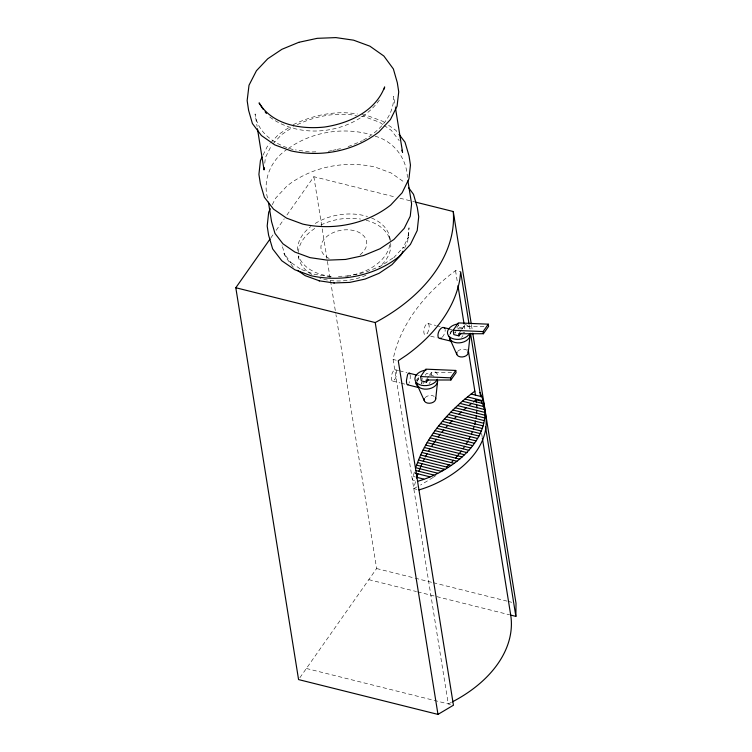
<?xml version="1.0" encoding="UTF-8"?>
<svg xmlns="http://www.w3.org/2000/svg" width="752" height="752" viewBox="0 0 752 752"><rect width="100%" height="100%" fill="white"/><g stroke="black" fill="none" stroke-linecap="round" stroke-linejoin="round"><path stroke-width="0.56" stroke-dasharray="3.76 2.82" d="M264.77 163.231L265.381 157.657L271.35 145.634M414.324 472.03L412.406 480.011L415.508 480.782M416.881 489.392L413.788 488.621L415.499 481.496M421.186 383.605L421.656 382.317M263.05 155.072L267.223 146.668L269.855 143.792M272.309 204.713L275.495 198.302L286.963 186.007C311.45 166.765 344.613 160.336 374.834 166.972L391.096 172.96L404.482 182.313M379.375 100.091C355.564 133.076 301.853 141.414 269.31 116.692M404.52 248.292L407.669 241.533L409.022 227.8L407.791 239.08L408.383 237.021L402.809 248.245L403.495 247.182L393.832 257.588L394.593 256.921L381.339 265.776L365.716 272.224L350.507 275.514M270.795 237.97L273.484 234.135M276.181 230.309L284.247 218.823M286.944 214.997L313.857 176.711L395.458 197.09M456.831 327.675L458.673 325.052L459.021 327.205L457.789 328.953M425.275 375.22L426.506 373.462L431.667 374.759L431.319 372.607L451.595 372.597M454.913 333.042L456.013 331.482M423.085 383.614L424.73 381.273M426.769 379.083L428.725 376.301M429.373 375.38L431.319 372.607M459.284 332.816L461.239 330.043M461.888 329.113L463.843 326.34L485.247 326.33M429.101 383.689L430.407 381.837M461.625 337.422L462.922 335.571M299.869 677.731L376.62 568.55L335.956 314.665M270.626 142.955L278.39 134.599L290.31 126.609M272.92 143.942L281.539 134.664L293.43 126.721M433.509 477.229L435.925 475.433M287.433 149.131C270.805 159.725 261.884 180.724 268.069 199.853M288.354 148.511C311.742 131.75 343.316 126.768 370.868 134.636M363.301 140.126C379.365 131.28 394.283 115.846 393.606 96.331L395.251 106.605M433.058 477.511L420.556 485.031M413.788 488.621L418.62 486.055M293.224 124.663C313.011 115.141 335.665 110.234 357.51 114.022M297.294 124.653C315.549 115.968 336.511 112.01 356.542 115.535M348.12 146.64L362.389 140.737M449.846 329.696L452.234 329.649M328.286 151.331L331.623 150.607M332.732 150.372L336.069 149.648M337.178 149.404L340.515 148.68M315.868 151.819L310.219 152.036L295.404 149.874M338.409 276.369L348.326 275.984M418.168 375.69L419.249 375.718M330.683 276.67L314.778 274.414L300.443 269.141L300.941 269.395L289.727 261.64L291.212 262.993L283.908 253.462L284.933 255.417M362.041 114.68L366.572 115.338L382.824 121.326L384.986 122.811M361.101 116.193L364.523 116.692L379.497 122.219L383.135 124.729M399.989 198.218L414.728 201.903M451.397 702.359A129.4 85.747 -9.1 0 1 448.267 703.919L393.099 359.447A215.439 142.748 -9.1 0 1 455.533 270.617L460.694 271.904M459.021 327.205L464.181 328.492L463.843 326.34M427.85 323.482L435.709 325.437M436.837 325.719L440.202 326.565M462.809 332.281L464.877 332.798M430.661 336.182L437.269 337.827M393.099 359.447L396.191 360.217M395.336 369.74L398.513 370.539M399.575 370.802L406.992 372.654M392.629 381.067L400.092 382.928M401.154 383.191L405.422 384.263M413.262 476.448L415.367 476.975M376.62 568.55L414.023 577.893M415.151 578.175L432.156 582.424M433.284 582.706L506.961 601.102M508.089 601.384L512.62 602.521M368.809 579.651L416.486 591.561M417.623 591.843L509.574 614.807M306.374 668.481L453.437 705.207M375.192 136.225C393.757 141.244 406.794 158.343 407.368 177.463M293.12 149.545C275.636 145.004 257.522 133.264 255.078 113.937L257.09 126.505M388.605 125.311L395.853 130.322L397.629 132.521M384.046 125.358L391.322 130.387L399.19 140.643M293.271 267.195L285.563 257.052L281.831 244.71L282.028 245.443M471.457 325.137L472.2 329.771M469.239 325.231L469.981 329.874M455.533 270.617L457.573 283.372M464.257 325.099L465.187 330.899M481.6 433.359L482.154 436.837M389.621 236.814L390.138 240.048M313.857 176.711L322.025 227.715M322.213 228.871L335.768 313.499M298.412 255.99L298.76 258.143M390.673 243.394A46.577 30.87 -9.1 0 1 379.299 267.045M366.036 275.241A46.577 30.87 -9.1 0 1 319.826 278.108M311.76 274.48A46.577 30.87 -9.1 0 1 298.281 253.546M298.328 252.381A46.577 30.87 -9.1 0 1 315.915 227.753M320.907 225.008A46.577 30.87 -9.1 0 1 360.575 219.048M366.083 220.214A46.577 30.87 -9.1 0 1 390.316 241.119M389.771 244.917A46.577 30.87 -9.1 0 1 343.871 276.407M331.265 276.36A46.577 30.87 -9.1 0 1 298.685 256.065M297.613 250.407A46.577 30.87 -9.1 0 1 310.736 226.568M315.229 223.447A46.577 30.87 -9.1 0 1 367.521 216.52M371.535 217.967A46.577 30.87 -9.1 0 1 390.072 240.245M329.179 258.472A23.086 15.303 -9.1 0 1 326.744 236.579A23.086 15.303 -9.1 0 1 359.71 232.791A23.086 15.303 -9.1 0 1 359.832 254.947M457.601 351.391A5.819 3.854 -9.1 0 1 466.748 350.094M465.3 324.469A11.647 7.717 -9.1 0 1 470.31 328.925M449.79 334.574A10.481 6.947 -9.1 0 1 450.965 332.826M458.419 329.028A10.481 6.947 -9.1 0 1 462.903 328.915M454.922 331.886A5.819 2.359 -76 0 1 455.007 333.136M450.42 333.709A5.819 2.359 -76 0 1 452.328 330.466M449.997 332.487A11.647 7.717 -9.1 0 1 451.952 330.767M442.185 337.197A6.025 3.13 -66.6 0 0 443.896 334.894L444.968 332.055A5.734 2.97 -66.6 0 0 445.109 329.442M422.126 382.279A5.819 2.359 -76 0 1 421.693 383.736M417.473 381.424A5.819 2.359 -76 0 1 419.108 377.542M425.077 397.658A5.819 3.854 -9.1 0 1 434.224 396.36M417.275 380.841A10.481 6.947 -9.1 0 1 418.441 379.083M430.388 375.182A10.481 6.947 -9.1 0 1 434.9 376.752M435.07 371.845A11.647 7.717 -9.1 0 1 437.796 375.192M422.022 378.059A5.085 3.939 -56.8 0 1 422.314 379.356M416.176 380.7A11.647 7.717 -9.1 0 1 419.437 377.034M410.15 375.098A5.79 1.824 -82 0 1 408.975 383.2M427.192 333.446A5.819 2.359 -76 0 0 428.414 323.783A5.819 2.359 -76 0 0 423.902 330.184A5.819 2.359 -76 0 0 427.192 333.446M394.668 379.713A5.819 2.359 -76 0 0 395.89 370.05A5.819 2.359 -76 0 0 391.388 376.451A5.819 2.359 -76 0 0 394.668 379.713"/><path stroke-width="1.13" d="M476.458 415.771L475.978 418.45M476.608 413.027L476.768 410.272M435.709 399.03L437.57 381.555M468.223 352.763L470.085 335.298M264.281 167.687L264.037 169.914L257.457 128.789M482.342 437.993L510.711 615.089L515.872 616.386L516.022 603.367L472.754 333.249M384.253 88.99L384.648 86.912C375.474 111.409 348.919 123.384 324.601 127.032C300.96 129.551 272.374 124.851 259.073 102.874L263.153 109.228M474.803 424.448L475.461 421.111M416.542 478.037L417.933 473.732M472.416 431.516L471.372 434.045M473.29 428.941L474.155 426.365M418.873 471.175L422.032 463.589M468.985 439.036L470.179 436.536M423.244 461.108L424.457 458.617M262.063 157.055L260.427 160.571L258.914 174.389L260.333 183.563L264.366 197.25L273.521 209.122L286.55 218.118L302.802 224.105C333.033 230.742 366.186 224.312 390.683 205.07L402.151 192.775L408.947 178.873L410.46 165.055L409.032 155.88L405.008 142.194L399.039 134.364M270.335 208.699L268.699 212.205L267.186 226.023L268.605 235.197L272.638 248.884L281.793 260.756L294.822 269.752L311.074 275.74C341.305 282.376 374.458 275.946 398.955 256.705L410.423 244.409L417.219 230.507L418.723 216.689L417.304 207.514L413.506 194.336L408.721 187.84M403.053 251.234L401.079 254.881L392.036 264.61L379.093 273.296L365.068 279.086L349.765 282.404L333.916 282.959M425.256 456.962L427.127 453.7M428.518 451.256L429.947 448.822M417.567 481.299C453.879 471.25 500.249 434.703 480.002 392.469M463.166 448.747L464.68 446.331M466.193 443.915L468.139 440.804M474.841 391.181C448.841 410.705 425.923 436.339 415.724 467.706L437.72 473.196M431.526 446.425L436.442 439.281M469.051 324.074L460.694 271.904L459.867 279.274A175.404 116.231 -9.1 0 1 406.494 355.207L398.259 360.734L453.437 705.207L437.974 714.4L298.572 679.582L235.808 287.734L270.118 238.92M420.612 376.564L425.811 369.157L455.759 370.435L456.107 372.588L450.899 379.995L426.121 380.004L426.459 382.157L421.299 380.869L420.612 376.564L450.551 377.842L455.759 370.435M453.127 330.297L458.335 322.899L488.274 324.178L488.621 326.33L483.423 333.728L458.635 333.738L458.983 335.89L453.823 334.602L453.127 330.297L483.075 331.576L488.274 324.178M426.459 382.157L428.414 379.384M458.983 335.89L460.929 333.117M438.2 436.921L440.258 434.167M461.343 451.078L455.637 458.024M441.866 432.259L443.812 429.956M445.757 427.644L447.825 425.369M449.95 423.113L452.074 420.857M451.35 462.536L453.494 460.28M451.285 341.211L439.478 338.381A5.79 2.829 -69.4 0 1 438.501 332.29L439.102 330.88A6.025 3.13 -66.6 0 1 442.712 327.43L449.715 328.944M454.302 418.62L456.614 416.401M458.936 414.192L461.324 411.993M444.112 469.107L441.556 471.26M446.585 466.936L449.057 464.755M463.834 409.831L466.343 407.669M468.91 405.516L471.654 403.373M473.478 401.944L476.223 399.791L481.383 401.089L482.662 404.238M298.807 42.319L281.934 49.284L267.74 58.769L256.441 70.735L249.015 85.22L247.154 100.618L248.611 110.365L252.409 123.544L261.433 135.567L274.828 144.91L291.08 150.898C321.301 157.535 354.465 151.114 378.961 131.873L390.429 119.568L397.075 106.192L398.729 91.857L397.31 82.673L393.371 68.949L383.858 56.024L369.881 46.173L353.59 40.176L335.9 37.6L317.222 38.333L299.052 42.262M418.949 489.909C453.813 479.851 498.491 446.697 483.085 405.281M416.993 375.154L409.107 373.18A5.903 1.861 -82 0 0 407.575 374.665L406.475 380.221A5.734 1.589 -84.3 0 0 407.161 384.526L407.998 384.657M439.478 338.381L440.287 338.344A6.025 3.13 -66.6 0 0 441.227 337.939M297.538 270.382L305.171 275.646L319.525 280.863M318.961 280.778L334.236 283.006M415.856 202.185L453.259 211.528L471.269 323.98M235.808 287.734L375.22 322.561L437.974 714.4M471.184 394.048L481.703 396.671M467.528 396.906L483.329 400.854M464.962 399.058L483.893 403.786M407.556 384.789L418.441 387.515A5.819 2.359 -76 0 1 417.2 385.55L416.476 382.721M462.452 401.22L484.448 406.719M459.942 403.382L484.871 409.614M457.554 405.582L484.852 412.397M455.242 407.791L484.824 415.179M452.92 410.009L484.73 417.952M450.702 412.237L484.194 420.612M448.568 414.502L483.658 423.263M446.444 416.758L483.113 425.923M444.376 419.033L482.182 428.48M442.43 421.346L481.167 431.018M440.493 423.649L480.161 433.556M438.576 425.961L478.958 436.047M436.818 428.311L477.501 438.472M435.06 430.661L476.054 440.898M433.302 433.02L474.606 443.332M431.723 435.417L472.717 445.654M430.144 437.814L470.827 447.976M428.565 440.211L468.938 450.298M427.136 442.646L467.171 452.648M425.745 445.09L464.482 454.763M424.344 447.525L462.151 456.972M423.075 450.006L459.754 459.162M421.863 452.488L456.953 461.258M420.659 454.979L454.152 463.345M419.541 457.498L451.35 465.441M418.516 460.027L448.107 467.415M417.501 462.565L444.789 469.38M416.552 465.121L441.48 471.344M416.006 470.564L433.829 475.02M415.254 473.168L429.928 476.834M416.42 477.238L423.78 479.08M443.567 327.402L444.282 327.75A5.734 2.97 -66.6 0 1 444.808 328.445M265.127 111.794L266.434 113.505M450.739 340.28L448.991 336.454M450.965 341.248A5.819 2.359 -76 0 1 449.715 339.284L449.48 337.949L456.793 354.389M417.134 384.676L424.278 400.656M401.963 150.184L402.574 152.308L395.439 107.752M483.075 331.576L483.423 333.728M470.536 333.352L480.697 396.783M485.463 426.553L515.872 616.386M457.949 285.685L464.069 323.943M468.158 349.445L475.537 395.486M450.551 377.842L450.899 379.995M407.922 180.903L411.598 203.839L410.244 216.238L404.209 228.382L393.907 239.474L380.042 248.743L363.554 255.548L345.563 259.449L327.308 260.154L310.021 257.635L294.887 252.061L282.931 243.798L274.978 233.43L271.557 221.643L268.436 202.147M415.621 382.74L415.762 383.915M476.223 399.791L476.467 402.687M476.627 404.614L476.909 407.932M453.259 211.528A175.404 116.231 -9.1 0 1 375.22 322.561M510.711 615.089A129.4 85.747 -9.1 0 1 452.431 701.823M468.703 334.922A11.647 7.717 -9.1 0 1 448.944 336.276A11.647 7.717 -9.1 0 1 458.598 323.821M469.868 333.493A10.481 6.947 -9.1 0 1 461.86 342.498A10.481 6.947 -9.1 0 1 449.517 338.212M468.101 351.767A5.819 3.854 -9.1 0 1 462.151 356.984A5.819 3.854 -9.1 0 1 456.953 352.368M437.485 379.234A11.647 7.717 -9.1 0 1 424.213 385.635A11.647 7.717 -9.1 0 1 414.954 378.209A11.647 7.717 -9.1 0 1 426.083 370.078M437.354 379.76A10.481 6.947 -9.1 0 1 429.336 388.765A10.481 6.947 -9.1 0 1 416.993 384.479M435.587 398.034A5.819 3.854 -9.1 0 1 429.627 403.251A5.819 3.854 -9.1 0 1 424.429 398.635M409.107 373.18A5.79 1.824 -82 0 1 409.906 374.111"/></g></svg>
